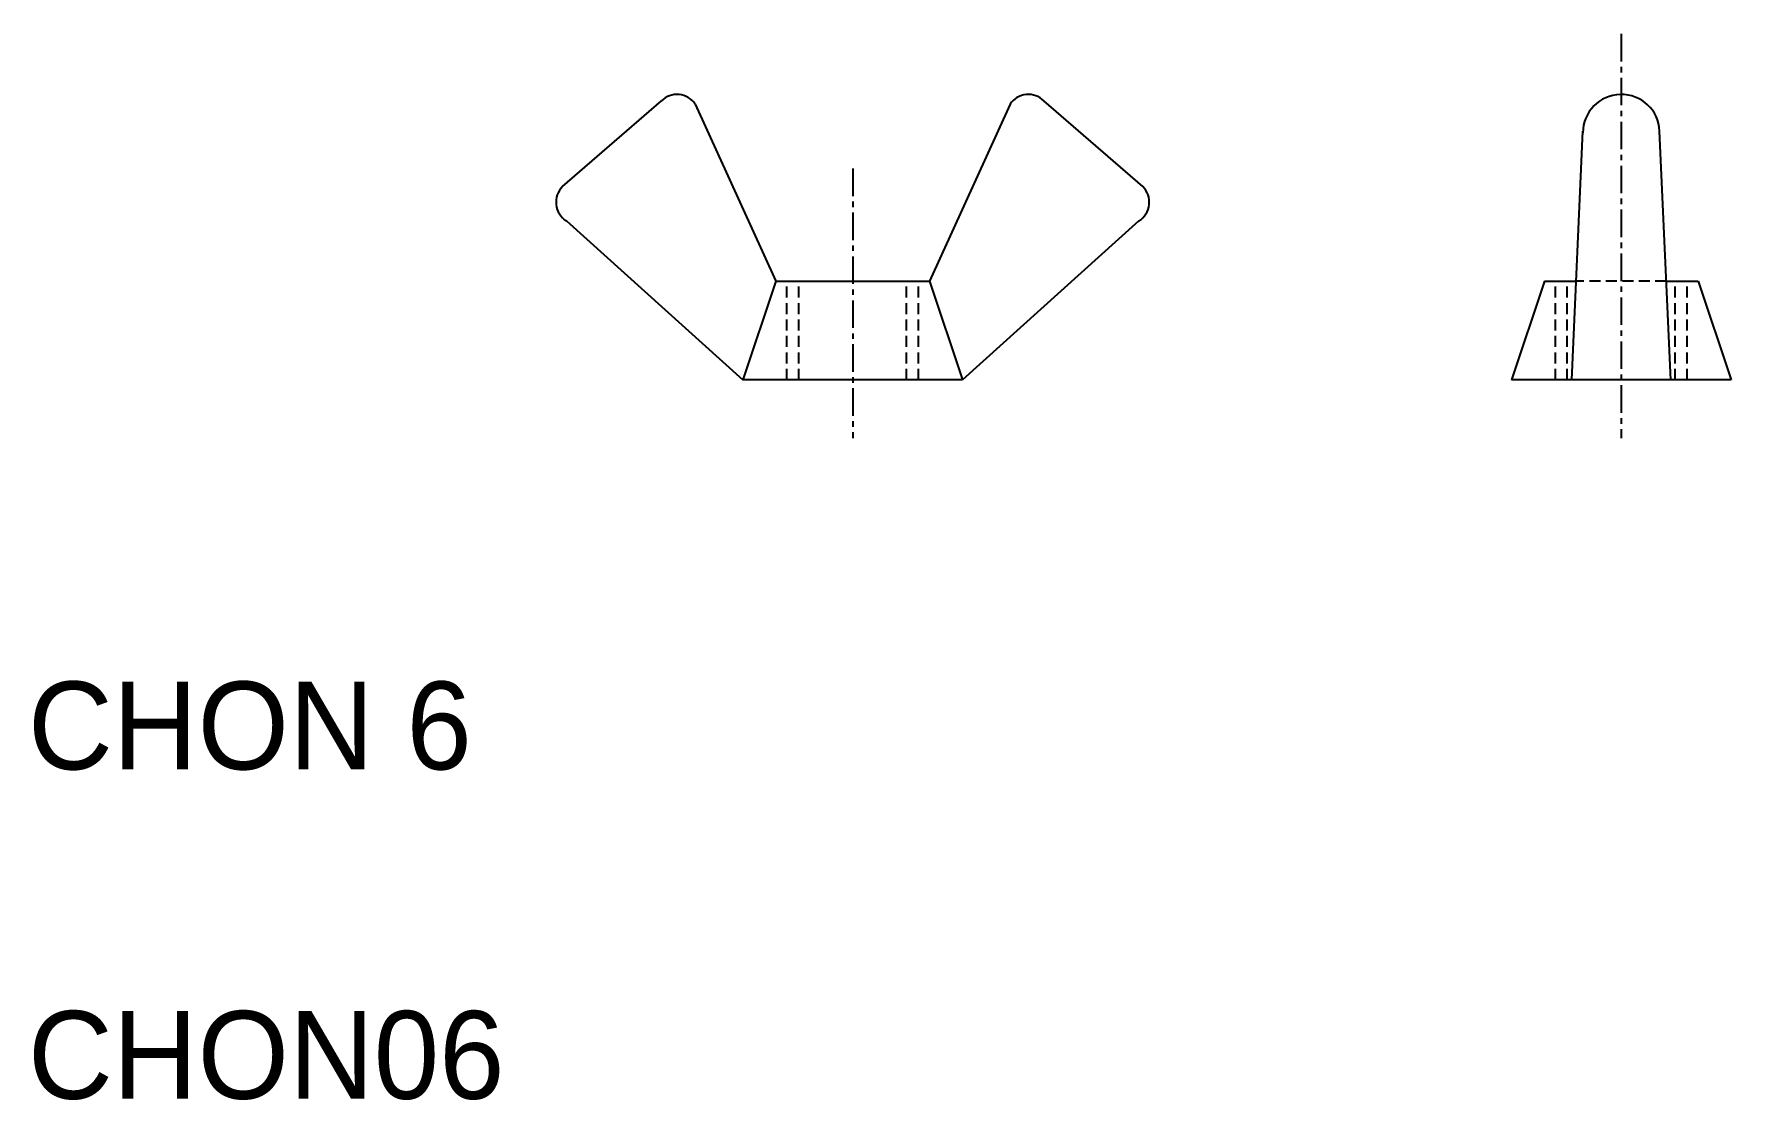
# Model space of a CAD drawing. Extents: x 10.3 to 87.6, y 9.9 to 58.5.
import ezdxf

# ---------------------------------------------------------------- set-up
doc = ezdxf.new("R2010")
doc.units = 0
doc.linetypes.add('CENTER', pattern=[2, 1.25, -0.25, 0.25, -0.25])
doc.linetypes.add('DASHED', pattern=[0.75, 0.5, -0.25])
doc.layers.get('0').update_dxf_attribs({"linetype": 'CONTINUOUS'})
doc.layers.add('CENTER', color=1, linetype='CENTER')

msp = doc.modelspace()

# ---------------------------------------------------------------- linework, layer by layer
at = {"color": 7, "linetype": 'CONTINUOUS'}
for p, q in [((34.341, 51.536), (38.85, 55.445)), ((40.388, 55.293), (44.055, 47.237)), ((54.721, 55.293), (51.055, 47.237)), ((60.768, 51.536), (56.259, 55.445)), ((80.305, 42.737), (80.806, 54.065)), ((84.805, 42.737), (84.303, 54.065)), ((34.516, 49.982), (42.555, 42.737)), ((60.593, 49.982), (52.555, 42.737)), ((44.055, 47.237), (42.555, 42.737)), ((44.055, 47.237), (51.055, 47.237)), ((51.055, 47.237), (52.555, 42.737)), ((79.055, 47.237), (77.555, 42.737)), ((79.055, 47.237), (80.504, 47.237)), ((84.605, 47.237), (86.055, 47.237)), ((86.055, 47.237), (87.555, 42.737)), ((52.555, 42.737), (42.555, 42.737)), ((87.555, 42.737), (77.555, 42.737)), ((82.555, 42.737), (82.555, 42.737)), ((85.055, 42.737), (85.055, 42.738))]:
    msp.add_line(p, q, dxfattribs=at)
at = {"color": 3, "linetype": 'DASHED'}
for p, q in [((44.555, 42.737), (44.555, 47.237)), ((45.096, 42.737), (45.096, 47.237)), ((50.013, 42.737), (50.013, 47.237)), ((50.555, 42.737), (50.555, 47.237)), ((79.555, 42.737), (79.555, 47.237)), ((80.096, 42.737), (80.096, 47.237)), ((84.605, 47.237), (80.504, 47.237)), ((85.013, 42.737), (85.013, 47.237)), ((85.555, 42.737), (85.555, 47.237))]:
    msp.add_line(p, q, dxfattribs=at)
at = {"color": 7, "linetype": 'CONTINUOUS'}
for centre, radius, start, end in [((39.557, 54.737), 1, 33.74991, 135), ((55.552, 54.737), 1, 45, 146.25009), ((82.555, 53.987), 1.75, 2.53608, 180), ((35.048, 50.829), 1, 135, 237.84631), ((60.061, 50.829), 1, 302.15369, 45)]:
    msp.add_arc(centre, radius, start, end, dxfattribs=at)
at = {"layer": 'CENTER', "color": 1, "linetype": 'CENTER'}
for p, q in [((82.555, 58.49), (82.555, 40.076)), ((47.555, 52.357), (47.555, 40.076))]:
    msp.add_line(p, q, dxfattribs=at)

# ---------------------------------------------------------------- texts
at = {"color": 7, "linetype": 'CONTINUOUS'}
for s, p in [('CHON 6', (10, 25)), ('CHON06', (10, 10))]:
    msp.add_text(s, height=4, dxfattribs=at).set_placement(p)

doc.saveas('drawing.dxf')
